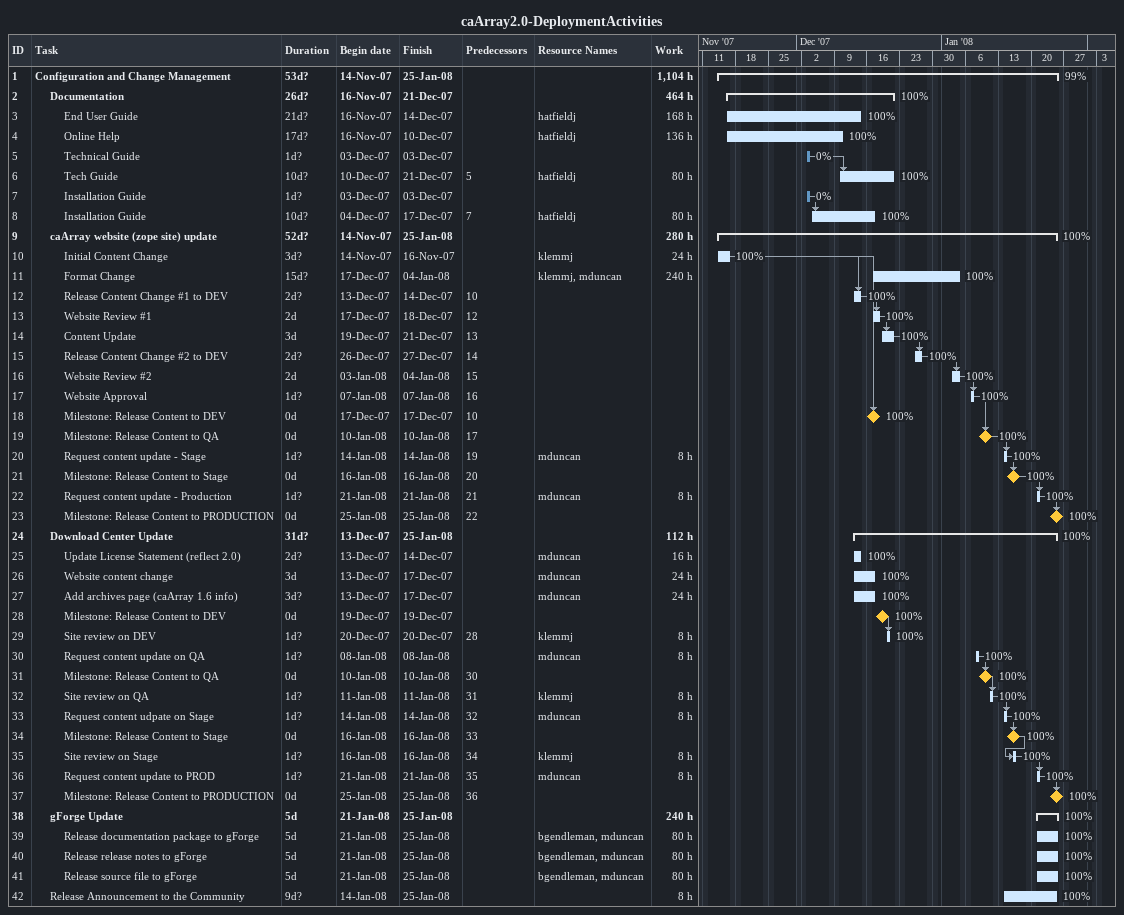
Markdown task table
caArray2.0-DeploymentActivities

| ID | Level | Task | Duration | Start | Finish | Predecessors | Resources | % complete | Work (h) |
|---|---|---|---|---|---|---|---|---|---|
| 1 | 1 | **Configuration and Change Management** | 53d? | 2007-11-14 | 2008-01-25 |  |  | 99 | 1104 |
| 2 | 2 | **Documentation** | 26d? | 2007-11-16 | 2007-12-21 |  |  | 100 | 464 |
| 3 | 3 | End User Guide | 21d? | 2007-11-16 | 2007-12-14 |  | hatfieldj | 100 | 168 |
| 4 | 3 | Online Help | 17d? | 2007-11-16 | 2007-12-10 |  | hatfieldj | 100 | 136 |
| 5 | 3 | Technical Guide | 1d? | 2007-12-03 | 2007-12-03 |  |  | 0 |  |
| 6 | 3 | Tech Guide | 10d? | 2007-12-10 | 2007-12-21 | 5 | hatfieldj | 100 | 80 |
| 7 | 3 | Installation Guide | 1d? | 2007-12-03 | 2007-12-03 |  |  | 0 |  |
| 8 | 3 | Installation Guide | 10d? | 2007-12-04 | 2007-12-17 | 7 | hatfieldj | 100 | 80 |
| 9 | 2 | **caArray website (zope site) update** | 52d? | 2007-11-14 | 2008-01-25 |  |  | 100 | 280 |
| 10 | 3 | Initial Content Change | 3d? | 2007-11-14 | 2007-11-16 |  | klemmj | 100 | 24 |
| 11 | 3 | Format Change | 15d? | 2007-12-17 | 2008-01-04 |  | klemmj, mduncan | 100 | 240 |
| 12 | 3 | Release Content Change #1 to DEV | 2d? | 2007-12-13 | 2007-12-14 | 10 |  | 100 |  |
| 13 | 3 | Website Review #1 | 2d | 2007-12-17 | 2007-12-18 | 12 |  | 100 |  |
| 14 | 3 | Content Update | 3d | 2007-12-19 | 2007-12-21 | 13 |  | 100 |  |
| 15 | 3 | Release Content Change #2 to DEV | 2d? | 2007-12-26 | 2007-12-27 | 14 |  | 100 |  |
| 16 | 3 | Website Review #2 | 2d | 2008-01-03 | 2008-01-04 | 15 |  | 100 |  |
| 17 | 3 | Website Approval | 1d? | 2008-01-07 | 2008-01-07 | 16 |  | 100 |  |
| 18 | 3 | Milestone: Release Content to DEV | 0d | 2007-12-17 | 2007-12-17 | 10 |  | 100 |  |
| 19 | 3 | Milestone: Release Content to QA | 0d | 2008-01-10 | 2008-01-10 | 17 |  | 100 |  |
| 20 | 3 | Request content update - Stage | 1d? | 2008-01-14 | 2008-01-14 | 19 | mduncan | 100 | 8 |
| 21 | 3 | Milestone: Release Content to Stage | 0d | 2008-01-16 | 2008-01-16 | 20 |  | 100 |  |
| 22 | 3 | Request content update - Production | 1d? | 2008-01-21 | 2008-01-21 | 21 | mduncan | 100 | 8 |
| 23 | 3 | Milestone: Release Content to PRODUCTION | 0d | 2008-01-25 | 2008-01-25 | 22 |  | 100 |  |
| 24 | 2 | **Download Center Update** | 31d? | 2007-12-13 | 2008-01-25 |  |  | 100 | 112 |
| 25 | 3 | Update License Statement (reflect 2.0) | 2d? | 2007-12-13 | 2007-12-14 |  | mduncan | 100 | 16 |
| 26 | 3 | Website content change | 3d | 2007-12-13 | 2007-12-17 |  | mduncan | 100 | 24 |
| 27 | 3 | Add archives page (caArray 1.6 info) | 3d? | 2007-12-13 | 2007-12-17 |  | mduncan | 100 | 24 |
| 28 | 3 | Milestone: Release Content to DEV | 0d | 2007-12-19 | 2007-12-19 |  |  | 100 |  |
| 29 | 3 | Site review on DEV | 1d? | 2007-12-20 | 2007-12-20 | 28 | klemmj | 100 | 8 |
| 30 | 3 | Request content update on QA | 1d? | 2008-01-08 | 2008-01-08 |  | mduncan | 100 | 8 |
| 31 | 3 | Milestone: Release Content to QA | 0d | 2008-01-10 | 2008-01-10 | 30 |  | 100 |  |
| 32 | 3 | Site review on QA | 1d? | 2008-01-11 | 2008-01-11 | 31 | klemmj | 100 | 8 |
| 33 | 3 | Request content udpate on Stage | 1d? | 2008-01-14 | 2008-01-14 | 32 | mduncan | 100 | 8 |
| 34 | 3 | Milestone: Release Content to Stage | 0d | 2008-01-16 | 2008-01-16 | 33 |  | 100 |  |
| 35 | 3 | Site review on Stage | 1d? | 2008-01-16 | 2008-01-16 | 34 | klemmj | 100 | 8 |
| 36 | 3 | Request content update to PROD | 1d? | 2008-01-21 | 2008-01-21 | 35 | mduncan | 100 | 8 |
| 37 | 3 | Milestone: Release Content to PRODUCTION | 0d | 2008-01-25 | 2008-01-25 | 36 |  | 100 |  |
| 38 | 2 | **gForge Update** | 5d | 2008-01-21 | 2008-01-25 |  |  | 100 | 240 |
| 39 | 3 | Release documentation package to gForge | 5d | 2008-01-21 | 2008-01-25 |  | bgendleman, mduncan | 100 | 80 |
| 40 | 3 | Release release notes to gForge | 5d | 2008-01-21 | 2008-01-25 |  | bgendleman, mduncan | 100 | 80 |
| 41 | 3 | Release source file to gForge | 5d | 2008-01-21 | 2008-01-25 |  | bgendleman, mduncan | 100 | 80 |
| 42 | 2 | Release Announcement to the Community | 9d? | 2008-01-14 | 2008-01-25 |  |  | 100 | 8 |
